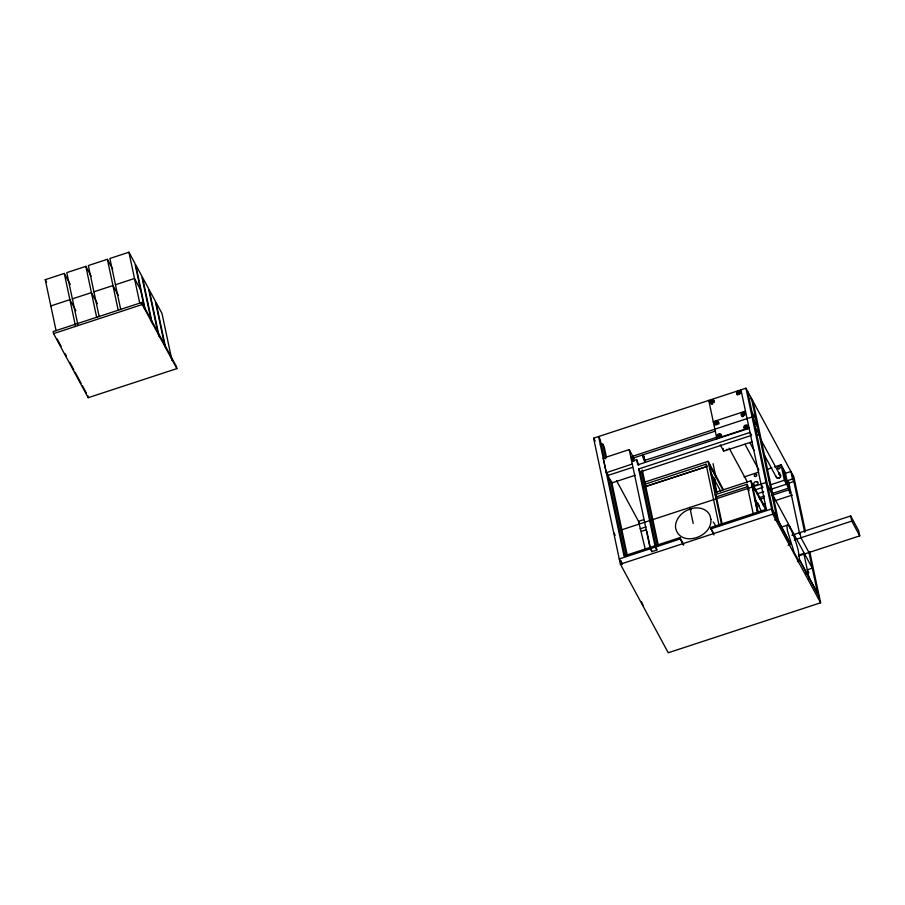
<?xml version="1.0" encoding="UTF-8"?>
<svg xmlns="http://www.w3.org/2000/svg" width="905" height="905" viewBox="0 0 905 905"><rect width="100%" height="100%" fill="white"/><g stroke="black" fill="none" stroke-linecap="round" stroke-linejoin="round"><path stroke-width="1.36" d="M633.805 461.279L633.183 457.828L633.839 458.473M717.156 437.16L644.858 460.351M757.293 482.105L757.033 481.664A2.263 1.765 -28.4 0 1 757.689 484.186A2.263 1.765 -28.4 0 1 754.68 485.171A2.263 1.765 -28.4 0 1 754.148 482.682L754.532 482.263A2.263 1.765 -28.4 0 1 756.105 481.551L757.394 482.127M56.11 330.8L45.25 279.679L64.3 273.434L70.273 284.509M91.156 276.217L85.839 266.364L66.789 272.62L77.954 325.11M112.706 269.147L107.378 259.305L88.339 265.55L99.199 316.671M144.596 308.899L134.913 263.31L128.929 252.235L109.878 258.479L120.75 309.601M50.827 305.935L69.877 299.691L75.862 310.754M72.377 298.865L91.416 292.62L97.401 303.695M93.916 291.795L112.967 285.55L118.284 295.392M115.467 284.736L134.506 278.48L140.49 289.555M141.802 302.462L53.124 331.547L53.565 333.617L88.192 397.702L176.86 368.618L176.43 366.548L141.802 302.462L142.243 304.533L176.86 368.618M53.565 333.617L142.243 304.533M809.726 551.643L820.597 602.787L668.241 652.765L620.378 564.177L593.601 438.178L745.958 388.2L793.843 476.912L805.405 531.269M600.185 444.909L602.685 444.095L604.246 447.002L606.361 456.912M748.955 399.207L751.455 398.381L777.124 519.119L774.623 519.934M745.482 411.13L713.276 421.696L714.396 423.766M634.134 458.699L629.224 449.604L603.228 458.134L606.316 472.682L611.848 482.919L635.242 475.238M752.066 416.956L630.762 456.878L631.939 459.05L632.934 458.722M633.104 458.088L715.459 431.074M638.783 465.125L636.645 459.582L631.713 461.346M606.316 472.682L632.244 464.039M716.839 438.461L749.046 427.895M749.136 428.314L637.765 464.842L636.645 459.582M607.832 475.476L632.516 467.376M638.647 468.971L750.019 432.443L751.591 435.35L640.22 471.878L638.647 468.971L655.254 547.118L656.826 550.025L651.826 551.665L650.254 548.758L629.224 449.604M756.648 435.384L759.148 434.57L755.223 427.307M720.312 444.887L723.672 451.109L752.01 441.821M644.462 482.207L708.117 461.324L723.378 489.571M645.22 484.164L706.058 464.208L707.246 466.414L645.084 486.8M645.05 486.607L707.246 466.414M744.08 476.924L758.616 472.161M766.546 469.559L771.829 467.817M774.476 466.957L781.083 464.785L785.325 472.636L789.76 493.497M714.769 492.625L750.811 480.804L766.897 510.567M746.953 484.277L715.21 494.696L716.398 496.89L748.141 486.483L746.953 484.277L753.356 514.413M643.534 519.708L638.534 521.348L645.288 549.256M784.986 473.439L790.925 471.494L792.509 478.983L793.866 481.494L788.866 483.134L787.508 480.623L792.509 478.983M618.635 530.816L765.992 482.478M754.849 489.956L762.904 487.32M770.958 484.673L784.375 480.272L788.617 488.123L772.508 493.406M640.129 528.837L646.057 526.891M641.487 531.348L646.487 529.708M756.965 493.881L763.684 491.687M771.727 489.039L786.49 484.198L783.198 468.711M759.091 497.807L764.454 496.042M759.906 499.311L763.922 497.988M771.976 495.34L789.42 489.616L790.778 492.139M762.825 504.73L765.517 503.847M773.56 501.2L792.35 495.046M683.75 544.81L679.87 537.638L623.986 555.975L598.601 436.538L600.173 439.445L604.167 458.235M713.966 534.9L710.459 527.604L766.343 509.277L740.957 389.84M683.377 544.923L680.153 538.95L619.269 558.928L622.097 564.154M710.742 528.916L771.626 508.949L790.755 544.346L788.108 545.217M620.378 564.177L772.734 514.198L820.597 602.787M781.151 527.208L787.497 525.126M791.898 535.24L850.677 515.952L858.664 530.726L859.75 535.851L798.617 555.908M794.318 539.934L851.775 521.088L859.75 535.851M799.115 554.991L804.262 553.306M797.441 561.688L800.077 560.817L817.634 593.318L808.968 552.514L800.982 537.751L799.896 532.615M806.174 573.589L808.866 572.707L807.294 569.799L812.294 568.159L767.564 485.385M778.572 474.186L779.624 474.333A2.263 1.765 -28.4 0 1 780.155 476.811A2.263 1.765 -28.4 0 1 777.146 477.795L776.264 476.754A2.263 1.765 -28.4 0 1 776.241 476.279M777.384 478.236L776.671 477.625M644.767 460.894L643.206 456.131L643.817 456.957M643.466 455.566C640.661 452.67 646.566 467.365 645.016 459.831M752.055 412.42L755.98 419.682M753.639 419.863L755.562 424.128L754.25 420.124L754.25 420.983M755.505 423.302L757.564 427.126M788.278 484.209L789.635 486.72M780.744 475.804L780.506 475.363A2.263 1.765 -28.4 0 0 780.28 475.012M760.879 439.672L780.189 475.408M764.521 455.351L776.501 477.535M750.064 443.009L754.023 450.328M745.019 444.321L758.865 469.944M761.003 484.118L762.564 487.026M776.841 517.807L772.915 510.544L747.53 391.107M778.413 520.714L790.755 544.346M819.489 597.538L800.077 560.817M710.006 402.725L708.751 400.406L716.93 438.868M765.585 509.402L752.451 485.069L758.266 512.456M729.102 448.145L747.553 482.297M757.564 502.66L759.533 506.314M754.906 499.006L760.89 510.081M709.746 465.589L722.891 489.922M714.034 477.727L715.346 480.159M710.572 472.568L720.742 491.268M710.459 527.604L713.683 533.588M691.092 509.809L689.814 507.467L693.207 523.429M593.601 438.178L595.173 441.086M616.565 480.679L639.439 523.022M613.635 532.457L615.208 535.364M622.436 564.007L620.558 560.512L620.83 561.824M45.25 279.679L46.585 282.145M57.117 338.945L61.11 346.344M65.115 353.731L66.438 356.197M69.776 362.362L73.769 369.76M75.092 372.227L81.088 383.313M82.423 385.779L86.416 393.177M643.353 455.351L644.043 456.878M641.577 601.87L643.172 605.468M644.258 458.088L644.779 459.887M850.677 515.952L851.775 521.088M792.282 474.005L804.658 532.287M788.47 481.256L788.674 482.195M788.866 483.134L799.703 534.12M803.968 554.154L809.262 579.064M787.508 480.623L789.42 489.616M781.083 464.785L784.375 480.272M789.929 526.767L790.28 528.43M753.028 401.288L778.685 522.027M745.958 388.2L772.734 514.198M755.2 500.386L757.53 511.336M750.811 480.804L757.519 512.321M748.435 487.852L749.012 490.589M723.129 448.529L723.672 451.109M713.05 463.643L715.946 477.263M713.977 478.745L716.918 492.592M713.185 477.286L716.455 492.671M709.305 463.53L715.391 492.173M715.957 494.831L722.224 524.289M708.117 461.324L721.613 524.821M706.058 464.208L719.113 525.647M679.87 537.638L680.153 538.95M642.301 470.046L658.297 545.274M641.6 471.245L657.596 546.473M640.22 471.878L656.826 550.025M650.955 547.559L651.826 551.665M646.781 531.099L650.299 547.683M611.565 481.403L627.289 555.376M602.685 444.095L605.818 458.858M610.343 480.125L626.599 556.643M607.266 472.829L624.993 556.224M171.961 360.394L161.984 313.424L155.999 302.349L165.694 347.939M164.902 346.479L155.219 300.89L149.234 289.815L159.212 336.784M158.137 333.956L148.443 288.367L142.458 277.292L152.153 322.881M151.373 321.422L141.678 275.833L135.693 264.758L145.094 308.967M128.929 252.235L139.789 303.356M107.378 259.305L118.25 310.415M85.839 266.364L96.699 317.485M64.3 273.434L75.454 325.936M87.751 395.643L88.192 397.702M713.163 521.993A18.552 14.525 -28.4 0 1 715.199 525.194M780.653 476.777A2.263 1.765 -28.4 0 1 780.393 477.252M779.533 478.01A2.263 1.765 -28.4 0 1 778.99 478.259M769.295 480.035A2.387 1.878 -28.4 0 0 769.397 479.005L769.227 478.553A2.387 1.878 -28.4 0 0 768.899 478.179M778.956 473.134A4.05 3.167 -28.4 0 1 779.952 473.145M747.971 428.314A2.127 1.663 -28.4 0 1 747.609 428.71M744.464 428.676A2.127 1.663 -28.4 0 1 747.858 426.221M742.926 416.752A2.127 1.663 -28.4 0 1 741.953 414.286A2.127 1.663 -28.4 0 1 745.177 413.596M715.108 424.807A2.127 1.663 -28.4 0 1 716.862 422.013A2.127 1.663 -28.4 0 1 718.853 424.004M717.789 437.42A2.127 1.663 -28.4 0 1 719.543 434.638A2.127 1.663 -28.4 0 1 721.534 436.617M727.292 449.242A2.127 1.663 -28.4 0 1 726.342 449.796M710.391 402.997A2.127 1.663 -28.4 0 1 712.303 400.621A2.127 1.663 -28.4 0 1 714.418 402.137M712.744 403.992A2.127 1.663 -28.4 0 1 712.212 404.105M711.703 404.105A2.127 1.663 -28.4 0 1 710.844 403.732M737.518 394.987A2.127 1.663 -28.4 0 1 737.767 392.487A2.127 1.663 -28.4 0 1 740.629 392.193M632.584 461.505A5.306 0.735 71.8 0 1 632.256 457.217M633.591 461.177A5.306 0.735 71.8 0 1 632.731 456.81A5.306 0.735 71.8 0 1 634.066 458.394M769.261 479.978A2.534 1.98 -28.4 0 0 769.408 479.424L769.374 478.881A2.534 1.98 -28.4 0 0 768.843 478.01M710.9 519.334C712.461 537.672 679.44 547.977 675.526 527.536A18.552 14.525 -28.4 0 1 687.551 510.024L692.087 508.452A18.552 14.525 -28.4 0 1 710.006 515.601L710.9 519.334M711.443 402.216C712.552 405.474 714.498 399.467 711.443 402.216M715.991 423.608C717.099 426.877 719.045 420.859 715.991 423.608M718.672 436.233C719.78 439.502 721.726 433.484 718.672 436.233M738.118 393.46C739.227 396.729 741.172 390.711 738.118 393.46M742.666 414.863C743.774 418.121 745.72 412.114 742.666 414.863M745.347 427.477C746.455 430.746 748.401 424.739 745.347 427.477M799.556 559.471L799.149 560.353L798.334 560.037L794.183 552.491L787.531 531.054A18.552 2.591 71.8 0 1 789.465 526.936L790.88 529.515A18.552 2.591 71.8 0 1 798.278 550.602L799.556 559.471M755.098 476.483A1.324 1.041 -28.4 0 0 756.784 474.967A1.324 1.041 -28.4 0 0 754.713 474.695A1.324 1.041 -28.4 0 0 755.098 476.483M778.594 468.779A1.324 1.041 -28.4 0 0 780.268 467.263A1.324 1.041 -28.4 0 0 778.21 466.98A1.324 1.041 -28.4 0 0 778.594 468.779M745.132 428.495A2.127 1.663 -28.4 0 0 747.835 426.085A2.127 1.663 -28.4 0 0 744.532 425.633A2.127 1.663 -28.4 0 0 745.132 428.495M742.451 415.881A2.127 1.663 -28.4 0 0 745.154 413.461A2.127 1.663 -28.4 0 0 741.851 413.019A2.127 1.663 -28.4 0 0 742.451 415.881M715.776 424.626A2.127 1.663 -28.4 0 0 718.468 422.216A2.127 1.663 -28.4 0 0 715.165 421.764A2.127 1.663 -28.4 0 0 715.776 424.626M711.228 403.234A2.127 1.663 -28.4 0 0 713.921 400.813A2.127 1.663 -28.4 0 0 710.617 400.361A2.127 1.663 -28.4 0 0 711.228 403.234M737.903 394.478A2.127 1.663 -28.4 0 0 740.595 392.057A2.127 1.663 -28.4 0 0 737.292 391.616A2.127 1.663 -28.4 0 0 737.903 394.478M718.457 437.251A2.127 1.663 -28.4 0 0 721.161 434.83A2.127 1.663 -28.4 0 0 717.846 434.389A2.127 1.663 -28.4 0 0 718.457 437.251"/></g></svg>
